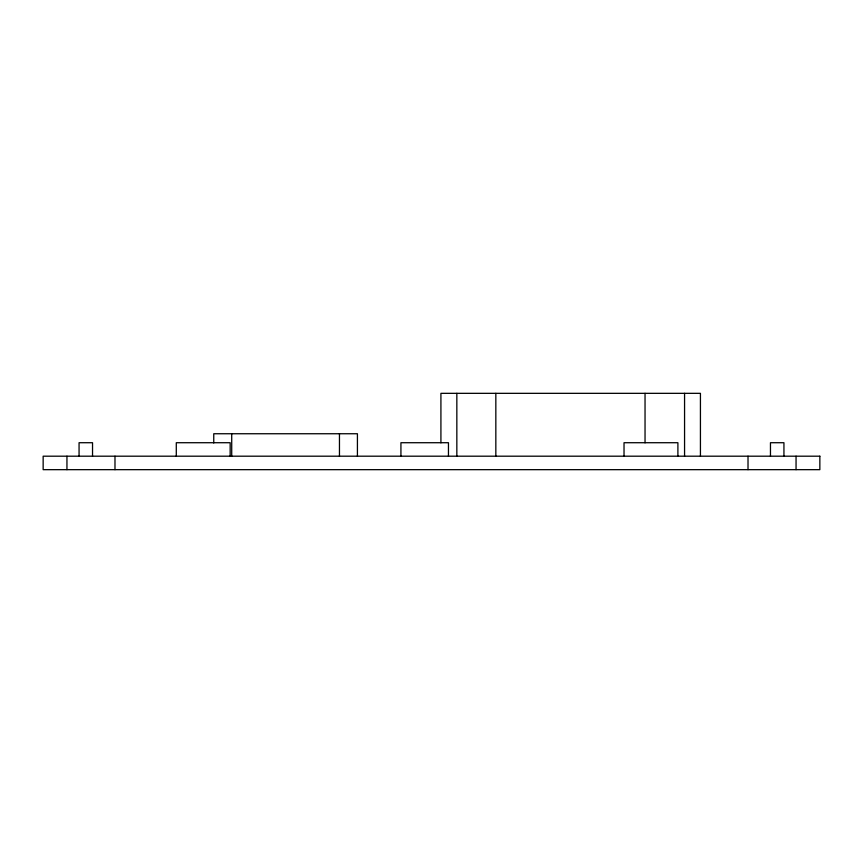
<?xml version="1.0" encoding="UTF-8"?>
<svg xmlns="http://www.w3.org/2000/svg" width="863" height="863" viewBox="0 0 863 863"><rect width="100%" height="100%" fill="white"/><g stroke="black" fill="none" stroke-linecap="round" stroke-linejoin="round"><path stroke-width="1.29" d="M796.053 456.193L796.053 469.666M783.938 456.193L783.938 442.719L770.465 442.719L770.465 456.193M748.016 456.193L748.016 469.666M700.432 456.193L700.432 393.334L440.917 393.334L440.917 442.816M684.564 393.334L684.564 456.193M677.897 456.193L677.897 442.719L624.025 442.719L624.025 456.193M645.039 393.334L645.039 442.816M495.837 393.334L495.837 456.193M456.84 393.334L456.84 456.193M448.458 456.193L448.458 442.719L400.928 442.719L400.928 456.193M357.422 456.193L357.422 433.744L213.754 433.744L213.754 442.989M339.461 433.744L339.461 456.193M231.716 433.744L231.716 456.193M230.162 456.193L230.162 442.719L176.289 442.719L176.289 456.193M114.984 456.193L114.984 469.666M92.535 456.193L92.535 442.719L79.062 442.719L79.062 456.193M66.947 456.193L66.947 469.666M819.85 456.193L43.15 456.193L43.15 469.666L819.85 469.666L819.85 456.193"/></g></svg>
